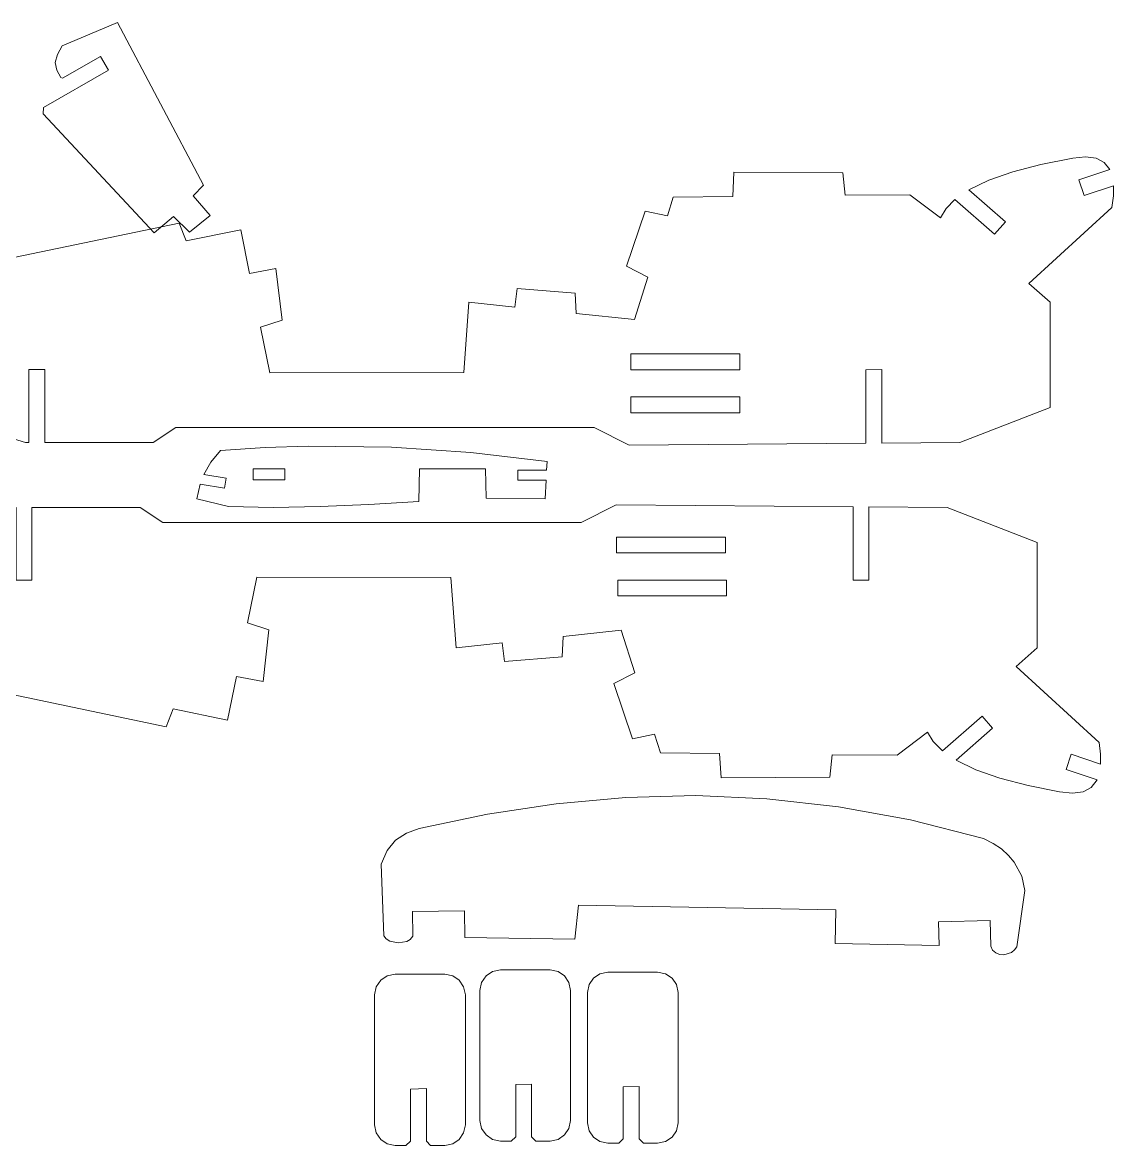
# Model space of a CAD drawing. Header units: millimetres. Extents: x -688 to 954, y -287 to 861.
# Drawn here: x -313.9 to 98.6, y -175.5 to 249.2 of the extents above; entities that cross this region are included whole.
import ezdxf

# ---------------------------------------------------------------- set-up
doc = ezdxf.new("R2010")
doc.units = ezdxf.units.MM
doc.header["$MEASUREMENT"] = 0
doc.layers.add('Camada 1', color=7, linetype='Continuous')

msp = doc.modelspace()

# ---------------------------------------------------------------- linework, layer by layer
at = {"layer": 'Camada 1', "color": 250, "lineweight": 9}
for points, knots in [([(-306.0051, 216.9653), (-306.0051, 216.9653), (-281.4357, 231.1068), (-281.4357, 231.1068), (-281.4357, 231.1068), (-281.4357, 231.1068), (-284.4287, 236.3069), (-284.4287, 236.3069), (-284.4287, 236.3069), (-284.4287, 236.3069), (-298.7557, 228.0606), (-298.7557, 228.0606), (-298.7557, 228.0606), (-298.7557, 228.0606), (-299.45, 228.3502), (-299.45, 228.3502), (-299.45, 228.3502), (-299.45, 228.3502), (-300.9702, 231.0746), (-300.9702, 231.0746), (-300.9702, 231.0746), (-300.9702, 231.0746), (-301.4946, 234.0101), (-301.4946, 234.0101), (-301.4946, 234.0101), (-301.4946, 234.0101), (-300.7152, 237.0904), (-300.7152, 237.0904), (-300.7152, 237.0904), (-300.7152, 237.0904), (-298.8721, 240.2655), (-298.8721, 240.2655), (-298.8721, 240.2655), (-298.8721, 240.2655), (-277.9998, 249.1506), (-277.9998, 249.1506), (-277.9998, 249.1506), (-277.9998, 249.1506), (-245.4042, 187.6106), (-245.4042, 187.6106), (-245.4042, 187.6106), (-245.4042, 187.6106), (-249.4312, 183.6551), (-249.4312, 183.6551), (-249.4312, 183.6551), (-249.4312, 183.6551), (-242.9758, 176.1027), (-242.9758, 176.1027), (-242.9758, 176.1027), (-242.9758, 176.1027), (-250.7092, 169.805), (-250.7092, 169.805), (-250.7092, 169.805), (-250.7092, 169.805), (-256.8352, 175.7362), (-256.8352, 175.7362), (-256.8352, 175.7362), (-256.8352, 175.7362), (-264.1407, 169.5961), (-264.1407, 169.5961), (-264.1407, 169.5961), (-264.1407, 169.5961), (-306.0346, 214.5744), (-306.0346, 214.5744), (-306.0346, 214.5744), (-306.0346, 214.5744), (-306.0051, 216.9653), (-306.0051, 216.9653)], [0, 0, 0, 0, 0.05555556, 0.05555556, 0.05555556, 0.05555556, 0.11111111, 0.11111111, 0.11111111, 0.11111111, 0.16666667, 0.16666667, 0.16666667, 0.16666667, 0.22222222, 0.22222222, 0.22222222, 0.22222222, 0.27777778, 0.27777778, 0.27777778, 0.27777778, 0.33333333, 0.33333333, 0.33333333, 0.33333333, 0.38888889, 0.38888889, 0.38888889, 0.38888889, 0.44444444, 0.44444444, 0.44444444, 0.44444444, 0.5, 0.5, 0.5, 0.5, 0.55555556, 0.55555556, 0.55555556, 0.55555556, 0.61111111, 0.61111111, 0.61111111, 0.61111111, 0.66666667, 0.66666667, 0.66666667, 0.66666667, 0.72222222, 0.72222222, 0.72222222, 0.72222222, 0.77777778, 0.77777778, 0.77777778, 0.77777778, 0.83333333, 0.83333333, 0.83333333, 0.83333333, 0.88888889, 0.88888889, 0.88888889, 0.88888889, 1, 1, 1, 1]), ([(-320.1467, 159.5836), (-320.1467, 159.5836), (-254.6357, 173.2876), (-254.6357, 173.2876), (-254.6357, 173.2876), (-254.6357, 173.2876), (-252.0437, 166.5166), (-252.0437, 166.5166), (-252.0437, 166.5166), (-252.0437, 166.5166), (-231.4067, 170.6956), (-231.4067, 170.6956), (-231.4067, 170.6956), (-231.4067, 170.6956), (-228.0737, 154.2376), (-228.0737, 154.2376), (-228.0737, 154.2376), (-228.0737, 154.2376), (-218.0717, 156.1426), (-218.0717, 156.1426), (-218.0717, 156.1426), (-218.0717, 156.1426), (-215.7437, 136.5646), (-215.7437, 136.5646), (-215.7437, 136.5646), (-215.7437, 136.5646), (-223.9457, 133.9726), (-223.9457, 133.9726), (-223.9457, 133.9726), (-223.9457, 133.9726), (-220.3997, 116.7196), (-220.3997, 116.7196), (-220.3997, 116.7196), (-220.3997, 116.7196), (-147.0047, 116.8276), (-147.0047, 116.8276), (-147.0047, 116.8276), (-147.0047, 116.8276), (-145.0997, 143.3386), (-145.0997, 143.3386), (-145.0997, 143.3386), (-145.0997, 143.3386), (-127.7417, 141.5386), (-127.7417, 141.5386), (-127.7417, 141.5386), (-127.7417, 141.5386), (-126.8447, 148.5766), (-126.8447, 148.5766), (-126.8447, 148.5766), (-126.8447, 148.5766), (-104.9357, 146.8306), (-104.9357, 146.8306), (-104.9357, 146.8306), (-104.9357, 146.8306), (-104.5667, 139.0516), (-104.5667, 139.0516), (-104.5667, 139.0516), (-104.5667, 139.0516), (-82.5527, 136.7776), (-82.5527, 136.7776), (-82.5527, 136.7776), (-82.5527, 136.7776), (-77.5247, 152.8636), (-77.5247, 152.8636), (-77.5247, 152.8636), (-77.5247, 152.8636), (-85.5167, 156.9376), (-85.5167, 156.9376), (-85.5167, 156.9376), (-85.5167, 156.9376), (-78.4247, 177.8386), (-78.4247, 177.8386), (-78.4247, 177.8386), (-78.4247, 177.8386), (-70.0097, 176.0416), (-70.0097, 176.0416), (-70.0097, 176.0416), (-70.0097, 176.0416), (-67.8407, 183.1306), (-67.8407, 183.1306), (-67.8407, 183.1306), (-67.8407, 183.1306), (-45.3527, 183.3436), (-45.3527, 183.3436), (-45.3527, 183.3436), (-45.3527, 183.3436), (-44.9807, 192.4966), (-44.9807, 192.4966), (-44.9807, 192.4966), (-44.9807, 192.4966), (-3.7577, 192.3376), (-3.7577, 192.3376), (-3.7577, 192.3376), (-3.7577, 192.3376), (-2.9117, 183.8176), (-2.9117, 183.8176), (-2.9117, 183.8176), (-2.9117, 183.8176), (21.5893, 184.0306), (21.5893, 184.0306), (21.5893, 184.0306), (21.5893, 184.0306), (33.1753, 175.2466), (33.1753, 175.2466), (33.1753, 175.2466), (33.1753, 175.2466), (35.2933, 178.8436), (35.2933, 178.8436), (35.2933, 178.8436), (35.2933, 178.8436), (38.5213, 182.1796), (38.5213, 182.1796), (38.5213, 182.1796), (38.5213, 182.1796), (53.6023, 169.0546), (53.6023, 169.0546), (53.6023, 169.0546), (53.6023, 169.0546), (57.7843, 173.8186), (57.7843, 173.8186), (57.7843, 173.8186), (57.7843, 173.8186), (43.9183, 185.8816), (43.9183, 185.8816), (43.9183, 185.8816), (43.9183, 185.8816), (51.4333, 189.4816), (51.4333, 189.4816), (51.4333, 189.4816), (51.4333, 189.4816), (60.4813, 192.6556), (60.4813, 192.6556), (60.4813, 192.6556), (60.4813, 192.6556), (71.0653, 195.4066), (71.0653, 195.4066), (71.0653, 195.4066), (71.0653, 195.4066), (83.1823, 197.8936), (83.1823, 197.8936), (83.1823, 197.8936), (83.1823, 197.8936), (87.9973, 198.3196), (87.9973, 198.3196), (87.9973, 198.3196), (87.9973, 198.3196), (91.9663, 197.7886), (91.9663, 197.7886), (91.9663, 197.7886), (91.9663, 197.7886), (94.9843, 196.2016), (94.9843, 196.2016), (94.9843, 196.2016), (94.9843, 196.2016), (97.1533, 193.5016), (97.1533, 193.5016), (97.1533, 193.5016), (97.1533, 193.5016), (85.4593, 189.5866), (85.4593, 189.5866), (85.4593, 189.5866), (85.4593, 189.5866), (87.4693, 183.6616), (87.4693, 183.6616), (87.4693, 183.6616), (87.4693, 183.6616), (98.5813, 187.4176), (98.5813, 187.4176), (98.5813, 187.4176), (98.5813, 187.4176), (98.5813, 183.6076), (98.5813, 183.6076), (98.5813, 183.6076), (98.5813, 183.6076), (97.9993, 179.2156), (97.9993, 179.2156), (97.9993, 179.2156), (97.9993, 179.2156), (66.6193, 150.4276), (66.6193, 150.4276), (66.6193, 150.4276), (66.6193, 150.4276), (74.6623, 143.3386), (74.6623, 143.3386), (74.6623, 143.3386), (74.6623, 143.3386), (74.6623, 103.5976), (74.6623, 103.5976), (74.6623, 103.5976), (74.6623, 103.5976), (40.5313, 90.3166), (40.5313, 90.3166), (40.5313, 90.3166), (40.5313, 90.3166), (10.9889, 90.1102), (10.9889, 90.1102), (10.9889, 90.1102), (10.9889, 90.1102), (10.9889, 117.8836), (10.9889, 117.8836), (10.9889, 117.8836), (10.9889, 117.8836), (4.9889, 117.844), (4.9889, 117.844), (4.9889, 117.844), (4.9889, 117.844), (4.9889, 90.1068), (4.9889, 90.1068), (4.9889, 90.1068), (4.9889, 90.1068), (-84.5087, 89.3626), (-84.5087, 89.3626), (-84.5087, 89.3626), (-84.5087, 89.3626), (-97.7387, 96.0316), (-97.7387, 96.0316), (-97.7387, 96.0316), (-97.7387, 96.0316), (-255.9587, 96.0316), (-255.9587, 96.0316), (-255.9587, 96.0316), (-255.9587, 96.0316), (-264.5327, 90.3166), (-264.5327, 90.3166), (-264.5327, 90.3166), (-264.5327, 90.3166), (-305.5051, 90.343), (-305.5051, 90.343), (-305.5051, 90.343), (-305.5051, 90.343), (-305.5051, 117.8836), (-305.5051, 117.8836), (-305.5051, 117.8836), (-305.5051, 117.8836), (-311.5051, 117.8836), (-311.5051, 117.8836), (-311.5051, 117.8836), (-311.5051, 117.8836), (-311.5051, 90.3166), (-311.5051, 90.3166), (-311.5051, 90.3166), (-311.5051, 90.3166), (-312.7397, 90.3166), (-312.7397, 90.3166), (-312.7397, 90.3166), (-312.7397, 90.3166), (-365.8667, 106.4026), (-365.8667, 106.4026), (-365.8667, 106.4026), (-365.8667, 106.4026), (-365.8667, 143.3386), (-365.8667, 143.3386), (-365.8667, 143.3386), (-365.8667, 143.3386), (-320.1467, 152.4406), (-320.1467, 152.4406), (-320.1467, 152.4406), (-320.1467, 152.4406), (-320.1467, 159.5836), (-320.1467, 159.5836)], [0, 0, 0, 0, 0.01515152, 0.01515152, 0.01515152, 0.01515152, 0.03030303, 0.03030303, 0.03030303, 0.03030303, 0.04545455, 0.04545455, 0.04545455, 0.04545455, 0.06060606, 0.06060606, 0.06060606, 0.06060606, 0.07575758, 0.07575758, 0.07575758, 0.07575758, 0.09090909, 0.09090909, 0.09090909, 0.09090909, 0.10606061, 0.10606061, 0.10606061, 0.10606061, 0.12121212, 0.12121212, 0.12121212, 0.12121212, 0.13636364, 0.13636364, 0.13636364, 0.13636364, 0.15151515, 0.15151515, 0.15151515, 0.15151515, 0.16666667, 0.16666667, 0.16666667, 0.16666667, 0.18181818, 0.18181818, 0.18181818, 0.18181818, 0.1969697, 0.1969697, 0.1969697, 0.1969697, 0.21212121, 0.21212121, 0.21212121, 0.21212121, 0.22727273, 0.22727273, 0.22727273, 0.22727273, 0.24242424, 0.24242424, 0.24242424, 0.24242424, 0.25757576, 0.25757576, 0.25757576, 0.25757576, 0.27272727, 0.27272727, 0.27272727, 0.27272727, 0.28787879, 0.28787879, 0.28787879, 0.28787879, 0.3030303, 0.3030303, 0.3030303, 0.3030303, 0.31818182, 0.31818182, 0.31818182, 0.31818182, 0.33333333, 0.33333333, 0.33333333, 0.33333333, 0.34848485, 0.34848485, 0.34848485, 0.34848485, 0.36363636, 0.36363636, 0.36363636, 0.36363636, 0.37878788, 0.37878788, 0.37878788, 0.37878788, 0.39393939, 0.39393939, 0.39393939, 0.39393939, 0.40909091, 0.40909091, 0.40909091, 0.40909091, 0.42424242, 0.42424242, 0.42424242, 0.42424242, 0.43939394, 0.43939394, 0.43939394, 0.43939394, 0.45454545, 0.45454545, 0.45454545, 0.45454545, 0.46969697, 0.46969697, 0.46969697, 0.46969697, 0.48484848, 0.48484848, 0.48484848, 0.48484848, 0.5, 0.5, 0.5, 0.5, 0.51515152, 0.51515152, 0.51515152, 0.51515152, 0.53030303, 0.53030303, 0.53030303, 0.53030303, 0.54545455, 0.54545455, 0.54545455, 0.54545455, 0.56060606, 0.56060606, 0.56060606, 0.56060606, 0.57575758, 0.57575758, 0.57575758, 0.57575758, 0.59090909, 0.59090909, 0.59090909, 0.59090909, 0.60606061, 0.60606061, 0.60606061, 0.60606061, 0.62121212, 0.62121212, 0.62121212, 0.62121212, 0.63636364, 0.63636364, 0.63636364, 0.63636364, 0.65151515, 0.65151515, 0.65151515, 0.65151515, 0.66666667, 0.66666667, 0.66666667, 0.66666667, 0.68181818, 0.68181818, 0.68181818, 0.68181818, 0.6969697, 0.6969697, 0.6969697, 0.6969697, 0.71212121, 0.71212121, 0.71212121, 0.71212121, 0.72727273, 0.72727273, 0.72727273, 0.72727273, 0.74242424, 0.74242424, 0.74242424, 0.74242424, 0.75757576, 0.75757576, 0.75757576, 0.75757576, 0.77272727, 0.77272727, 0.77272727, 0.77272727, 0.78787879, 0.78787879, 0.78787879, 0.78787879, 0.8030303, 0.8030303, 0.8030303, 0.8030303, 0.81818182, 0.81818182, 0.81818182, 0.81818182, 0.83333333, 0.83333333, 0.83333333, 0.83333333, 0.84848485, 0.84848485, 0.84848485, 0.84848485, 0.86363636, 0.86363636, 0.86363636, 0.86363636, 0.87878788, 0.87878788, 0.87878788, 0.87878788, 0.89393939, 0.89393939, 0.89393939, 0.89393939, 0.90909091, 0.90909091, 0.90909091, 0.90909091, 0.92424242, 0.92424242, 0.92424242, 0.92424242, 0.93939394, 0.93939394, 0.93939394, 0.93939394, 0.95454545, 0.95454545, 0.95454545, 0.95454545, 0.96969697, 0.96969697, 0.96969697, 0.96969697, 1, 1, 1, 1]), ([(-83.9267, 123.7951), (-83.9267, 123.7951), (-42.7067, 123.7951), (-42.7067, 123.7951), (-42.7067, 123.7951), (-42.7067, 123.7951), (-42.7067, 117.7951), (-42.7067, 117.7951), (-42.7067, 117.7951), (-42.7067, 117.7951), (-83.9267, 117.7951), (-83.9267, 117.7951), (-83.9267, 117.7951), (-83.9267, 117.7951), (-83.9267, 123.7951), (-83.9267, 123.7951)], [0, 0, 0, 0, 0.2, 0.2, 0.2, 0.2, 0.4, 0.4, 0.4, 0.4, 0.6, 0.6, 0.6, 0.6, 1, 1, 1, 1]), ([(-83.9267, 107.5501), (-83.9267, 107.5501), (-42.7067, 107.5501), (-42.7067, 107.5501), (-42.7067, 107.5501), (-42.7067, 107.5501), (-42.7067, 101.5501), (-42.7067, 101.5501), (-42.7067, 101.5501), (-42.7067, 101.5501), (-83.9267, 101.5501), (-83.9267, 101.5501), (-83.9267, 101.5501), (-83.9267, 101.5501), (-83.9267, 107.5501), (-83.9267, 107.5501)], [0, 0, 0, 0, 0.2, 0.2, 0.2, 0.2, 0.4, 0.4, 0.4, 0.4, 0.6, 0.6, 0.6, 0.6, 1, 1, 1, 1]), ([(-238.9989, 87.353), (-238.9989, 87.353), (-222.1209, 88.412), (-222.1209, 88.412), (-222.1209, 88.412), (-222.1209, 88.412), (-205.8759, 88.889), (-205.8759, 88.889), (-205.8759, 88.889), (-205.8759, 88.889), (-174.3369, 88.517), (-174.3369, 88.517), (-174.3369, 88.517), (-174.3369, 88.517), (-144.3339, 86.507), (-144.3339, 86.507), (-144.3339, 86.507), (-144.3339, 86.507), (-115.5999, 83.174), (-115.5999, 83.174), (-115.5999, 83.174), (-115.5999, 83.174), (-115.7589, 79.892), (-115.7589, 79.892), (-115.7589, 79.892), (-115.7589, 79.892), (-126.6579, 79.892), (-126.6579, 79.892), (-126.6579, 79.892), (-126.6579, 79.892), (-126.6579, 76.136), (-126.6579, 76.136), (-126.6579, 76.136), (-126.6579, 76.136), (-115.9689, 76.136), (-115.9689, 76.136), (-115.9689, 76.136), (-115.9689, 76.136), (-116.2329, 68.99), (-116.2329, 68.99), (-116.2329, 68.99), (-116.2329, 68.99), (-138.5649, 69.308), (-138.5649, 69.308), (-138.5649, 69.308), (-138.5649, 69.308), (-138.8829, 80.315), (-138.8829, 80.315), (-138.8829, 80.315), (-138.8829, 80.315), (-163.7529, 80.315), (-163.7529, 80.315), (-163.7529, 80.315), (-163.7529, 80.315), (-164.0169, 67.985), (-164.0169, 67.985), (-164.0169, 67.985), (-164.0169, 67.985), (-182.9079, 66.926), (-182.9079, 66.926), (-182.9079, 66.926), (-182.9079, 66.926), (-201.3249, 66.134), (-201.3249, 66.134), (-201.3249, 66.134), (-201.3249, 66.134), (-219.1569, 65.711), (-219.1569, 65.711), (-219.1569, 65.711), (-219.1569, 65.711), (-236.0379, 66.134), (-236.0379, 66.134), (-236.0379, 66.134), (-236.0379, 66.134), (-247.9419, 68.99), (-247.9419, 68.99), (-247.9419, 68.99), (-247.9419, 68.99), (-246.7779, 74.6), (-246.7779, 74.6), (-246.7779, 74.6), (-246.7779, 74.6), (-237.5709, 73.013), (-237.5709, 73.013), (-237.5709, 73.013), (-237.5709, 73.013), (-236.8839, 76.823), (-236.8839, 76.823), (-236.8839, 76.823), (-236.8839, 76.823), (-245.3499, 78.251), (-245.3499, 78.251), (-245.3499, 78.251), (-245.3499, 78.251), (-242.7039, 82.856), (-242.7039, 82.856), (-242.7039, 82.856), (-242.7039, 82.856), (-238.9989, 87.353), (-238.9989, 87.353)], [0, 0, 0, 0, 0.03846154, 0.03846154, 0.03846154, 0.03846154, 0.07692308, 0.07692308, 0.07692308, 0.07692308, 0.11538462, 0.11538462, 0.11538462, 0.11538462, 0.15384615, 0.15384615, 0.15384615, 0.15384615, 0.19230769, 0.19230769, 0.19230769, 0.19230769, 0.23076923, 0.23076923, 0.23076923, 0.23076923, 0.26923077, 0.26923077, 0.26923077, 0.26923077, 0.30769231, 0.30769231, 0.30769231, 0.30769231, 0.34615385, 0.34615385, 0.34615385, 0.34615385, 0.38461538, 0.38461538, 0.38461538, 0.38461538, 0.42307692, 0.42307692, 0.42307692, 0.42307692, 0.46153846, 0.46153846, 0.46153846, 0.46153846, 0.5, 0.5, 0.5, 0.5, 0.53846154, 0.53846154, 0.53846154, 0.53846154, 0.57692308, 0.57692308, 0.57692308, 0.57692308, 0.61538462, 0.61538462, 0.61538462, 0.61538462, 0.65384615, 0.65384615, 0.65384615, 0.65384615, 0.69230769, 0.69230769, 0.69230769, 0.69230769, 0.73076923, 0.73076923, 0.73076923, 0.73076923, 0.76923077, 0.76923077, 0.76923077, 0.76923077, 0.80769231, 0.80769231, 0.80769231, 0.80769231, 0.84615385, 0.84615385, 0.84615385, 0.84615385, 0.88461538, 0.88461538, 0.88461538, 0.88461538, 0.92307692, 0.92307692, 0.92307692, 0.92307692, 1, 1, 1, 1]), ([(-226.6719, 80.42), (-226.6719, 80.42), (-214.7649, 80.42), (-214.7649, 80.42), (-214.7649, 80.42), (-214.7649, 80.42), (-214.7649, 76.241), (-214.7649, 76.241), (-214.7649, 76.241), (-214.7649, 76.241), (-226.6719, 76.241), (-226.6719, 76.241), (-226.6719, 76.241), (-226.6719, 76.241), (-226.6719, 80.42), (-226.6719, 80.42)], [0, 0, 0, 0, 0.2, 0.2, 0.2, 0.2, 0.4, 0.4, 0.4, 0.4, 0.6, 0.6, 0.6, 0.6, 1, 1, 1, 1]), ([(-370.7363, 12.7418), (-370.7363, 12.7418), (-370.7363, 49.6778), (-370.7363, 49.6778), (-370.7363, 49.6778), (-370.7363, 49.6778), (-317.7113, 65.7638), (-317.7113, 65.7638), (-317.7113, 65.7638), (-317.7113, 65.7638), (-316.3207, 65.7902), (-316.3207, 65.7902), (-316.3207, 65.7902), (-316.3207, 65.7902), (-316.3207, 38.2988), (-316.3207, 38.2988), (-316.3207, 38.2988), (-316.3207, 38.2988), (-310.3207, 38.2988), (-310.3207, 38.2988), (-310.3207, 38.2988), (-310.3207, 38.2988), (-310.3207, 65.7638), (-310.3207, 65.7638), (-310.3207, 65.7638), (-310.3207, 65.7638), (-269.3483, 65.7638), (-269.3483, 65.7638), (-269.3483, 65.7638), (-269.3483, 65.7638), (-260.8793, 60.0488), (-260.8793, 60.0488), (-260.8793, 60.0488), (-260.8793, 60.0488), (-102.7133, 60.0488), (-102.7133, 60.0488), (-102.7133, 60.0488), (-102.7133, 60.0488), (-89.4293, 66.7148), (-89.4293, 66.7148), (-89.4293, 66.7148), (-89.4293, 66.7148), (0.1207, 65.9738), (0.1207, 65.9738), (0.1207, 65.9738), (0.1207, 65.9738), (0.1207, 38.2988), (0.1207, 38.2988), (0.1207, 38.2988), (0.1207, 38.2988), (6.1207, 38.2988), (6.1207, 38.2988), (6.1207, 38.2988), (6.1207, 38.2988), (6.1207, 65.9474), (6.1207, 65.9474), (6.1207, 65.9474), (6.1207, 65.9474), (35.6647, 65.7638), (35.6647, 65.7638), (35.6647, 65.7638), (35.6647, 65.7638), (69.6907, 52.4798), (69.6907, 52.4798), (69.6907, 52.4798), (69.6907, 52.4798), (69.6907, 12.7418), (69.6907, 12.7418), (69.6907, 12.7418), (69.6907, 12.7418), (61.7527, 5.6498), (61.7527, 5.6498), (61.7527, 5.6498), (61.7527, 5.6498), (93.1327, -23.1382), (93.1327, -23.1382), (93.1327, -23.1382), (93.1327, -23.1382), (93.7147, -27.5302), (93.7147, -27.5302), (93.7147, -27.5302), (93.7147, -27.5302), (93.7147, -31.2862), (93.7147, -31.2862), (93.7147, -31.2862), (93.7147, -31.2862), (82.6027, -27.5812), (82.6027, -27.5812), (82.6027, -27.5812), (82.6027, -27.5812), (80.6735, -33.2624), (80.6735, -33.2624), (80.6735, -33.2624), (80.6735, -33.2624), (92.4023, -37.268), (92.4023, -37.268), (92.4023, -37.268), (92.4023, -37.268), (90.0637, -40.1242), (90.0637, -40.1242), (90.0637, -40.1242), (90.0637, -40.1242), (87.0457, -41.7112), (87.0457, -41.7112), (87.0457, -41.7112), (87.0457, -41.7112), (83.1307, -42.2392), (83.1307, -42.2392), (83.1307, -42.2392), (83.1307, -42.2392), (78.2107, -41.8162), (78.2107, -41.8162), (78.2107, -41.8162), (78.2107, -41.8162), (66.2497, -39.3292), (66.2497, -39.3292), (66.2497, -39.3292), (66.2497, -39.3292), (55.6147, -36.5782), (55.6147, -36.5782), (55.6147, -36.5782), (55.6147, -36.5782), (46.5127, -33.4042), (46.5127, -33.4042), (46.5127, -33.4042), (46.5127, -33.4042), (39.0517, -29.8042), (39.0517, -29.8042), (39.0517, -29.8042), (39.0517, -29.8042), (52.8097, -17.7382), (52.8097, -17.7382), (52.8097, -17.7382), (52.8097, -17.7382), (48.8809, -13.2068), (48.8809, -13.2068), (48.8809, -13.2068), (48.8809, -13.2068), (33.9797, -26.2686), (33.9797, -26.2686), (33.9797, -26.2686), (33.9797, -26.2686), (30.4267, -22.7662), (30.4267, -22.7662), (30.4267, -22.7662), (30.4267, -22.7662), (28.2037, -19.1692), (28.2037, -19.1692), (28.2037, -19.1692), (28.2037, -19.1692), (16.7197, -27.9532), (16.7197, -27.9532), (16.7197, -27.9532), (16.7197, -27.9532), (-7.8323, -27.7402), (-7.8323, -27.7402), (-7.8323, -27.7402), (-7.8323, -27.7402), (-8.6783, -36.2602), (-8.6783, -36.2602), (-8.6783, -36.2602), (-8.6783, -36.2602), (-49.7963, -36.4192), (-49.7963, -36.4192), (-49.7963, -36.4192), (-49.7963, -36.4192), (-50.3243, -27.2632), (-50.3243, -27.2632), (-50.3243, -27.2632), (-50.3243, -27.2632), (-72.6563, -27.0532), (-72.6563, -27.0532), (-72.6563, -27.0532), (-72.6563, -27.0532), (-74.9843, -19.9612), (-74.9843, -19.9612), (-74.9843, -19.9612), (-74.9843, -19.9612), (-83.2913, -21.7612), (-83.2913, -21.7612), (-83.2913, -21.7612), (-83.2913, -21.7612), (-90.3833, -0.8602), (-90.3833, -0.8602), (-90.3833, -0.8602), (-90.3833, -0.8602), (-82.3403, 3.2678), (-82.3403, 3.2678), (-82.3403, 3.2678), (-82.3403, 3.2678), (-87.5243, 19.3538), (-87.5243, 19.3538), (-87.5243, 19.3538), (-87.5243, 19.3538), (-109.4843, 17.0258), (-109.4843, 17.0258), (-109.4843, 17.0258), (-109.4843, 17.0258), (-109.8563, 9.2468), (-109.8563, 9.2468), (-109.8563, 9.2468), (-109.8563, 9.2468), (-131.7113, 7.5008), (-131.7113, 7.5008), (-131.7113, 7.5008), (-131.7113, 7.5008), (-132.6113, 14.5928), (-132.6113, 14.5928), (-132.6113, 14.5928), (-132.6113, 14.5928), (-149.9663, 12.7418), (-149.9663, 12.7418), (-149.9663, 12.7418), (-149.9663, 12.7418), (-151.9253, 39.2528), (-151.9253, 39.2528), (-151.9253, 39.2528), (-151.9253, 39.2528), (-225.3203, 39.3578), (-225.3203, 39.3578), (-225.3203, 39.3578), (-225.3203, 39.3578), (-228.8123, 22.1078), (-228.8123, 22.1078), (-228.8123, 22.1078), (-228.8123, 22.1078), (-220.7153, 19.5128), (-220.7153, 19.5128), (-220.7153, 19.5128), (-220.7153, 19.5128), (-222.9383, -0.0652), (-222.9383, -0.0652), (-222.9383, -0.0652), (-222.9383, -0.0652), (-232.9403, 1.8938), (-232.9403, 1.8938), (-232.9403, 1.8938), (-232.9403, 1.8938), (-236.3273, -14.6182), (-236.3273, -14.6182), (-236.3273, -14.6182), (-236.3273, -14.6182), (-256.9103, -10.4362), (-256.9103, -10.4362), (-256.9103, -10.4362), (-256.9103, -10.4362), (-259.6103, -17.2102), (-259.6103, -17.2102), (-259.6103, -17.2102), (-259.6103, -17.2102), (-325.0673, -3.5062), (-325.0673, -3.5062), (-325.0673, -3.5062), (-325.0673, -3.5062), (-325.0163, 3.6398), (-325.0163, 3.6398), (-325.0163, 3.6398), (-325.0163, 3.6398), (-370.7363, 12.7418), (-370.7363, 12.7418)], [0, 0, 0, 0, 0.01515152, 0.01515152, 0.01515152, 0.01515152, 0.03030303, 0.03030303, 0.03030303, 0.03030303, 0.04545455, 0.04545455, 0.04545455, 0.04545455, 0.06060606, 0.06060606, 0.06060606, 0.06060606, 0.07575758, 0.07575758, 0.07575758, 0.07575758, 0.09090909, 0.09090909, 0.09090909, 0.09090909, 0.10606061, 0.10606061, 0.10606061, 0.10606061, 0.12121212, 0.12121212, 0.12121212, 0.12121212, 0.13636364, 0.13636364, 0.13636364, 0.13636364, 0.15151515, 0.15151515, 0.15151515, 0.15151515, 0.16666667, 0.16666667, 0.16666667, 0.16666667, 0.18181818, 0.18181818, 0.18181818, 0.18181818, 0.1969697, 0.1969697, 0.1969697, 0.1969697, 0.21212121, 0.21212121, 0.21212121, 0.21212121, 0.22727273, 0.22727273, 0.22727273, 0.22727273, 0.24242424, 0.24242424, 0.24242424, 0.24242424, 0.25757576, 0.25757576, 0.25757576, 0.25757576, 0.27272727, 0.27272727, 0.27272727, 0.27272727, 0.28787879, 0.28787879, 0.28787879, 0.28787879, 0.3030303, 0.3030303, 0.3030303, 0.3030303, 0.31818182, 0.31818182, 0.31818182, 0.31818182, 0.33333333, 0.33333333, 0.33333333, 0.33333333, 0.34848485, 0.34848485, 0.34848485, 0.34848485, 0.36363636, 0.36363636, 0.36363636, 0.36363636, 0.37878788, 0.37878788, 0.37878788, 0.37878788, 0.39393939, 0.39393939, 0.39393939, 0.39393939, 0.40909091, 0.40909091, 0.40909091, 0.40909091, 0.42424242, 0.42424242, 0.42424242, 0.42424242, 0.43939394, 0.43939394, 0.43939394, 0.43939394, 0.45454545, 0.45454545, 0.45454545, 0.45454545, 0.46969697, 0.46969697, 0.46969697, 0.46969697, 0.48484848, 0.48484848, 0.48484848, 0.48484848, 0.5, 0.5, 0.5, 0.5, 0.51515152, 0.51515152, 0.51515152, 0.51515152, 0.53030303, 0.53030303, 0.53030303, 0.53030303, 0.54545455, 0.54545455, 0.54545455, 0.54545455, 0.56060606, 0.56060606, 0.56060606, 0.56060606, 0.57575758, 0.57575758, 0.57575758, 0.57575758, 0.59090909, 0.59090909, 0.59090909, 0.59090909, 0.60606061, 0.60606061, 0.60606061, 0.60606061, 0.62121212, 0.62121212, 0.62121212, 0.62121212, 0.63636364, 0.63636364, 0.63636364, 0.63636364, 0.65151515, 0.65151515, 0.65151515, 0.65151515, 0.66666667, 0.66666667, 0.66666667, 0.66666667, 0.68181818, 0.68181818, 0.68181818, 0.68181818, 0.6969697, 0.6969697, 0.6969697, 0.6969697, 0.71212121, 0.71212121, 0.71212121, 0.71212121, 0.72727273, 0.72727273, 0.72727273, 0.72727273, 0.74242424, 0.74242424, 0.74242424, 0.74242424, 0.75757576, 0.75757576, 0.75757576, 0.75757576, 0.77272727, 0.77272727, 0.77272727, 0.77272727, 0.78787879, 0.78787879, 0.78787879, 0.78787879, 0.8030303, 0.8030303, 0.8030303, 0.8030303, 0.81818182, 0.81818182, 0.81818182, 0.81818182, 0.83333333, 0.83333333, 0.83333333, 0.83333333, 0.84848485, 0.84848485, 0.84848485, 0.84848485, 0.86363636, 0.86363636, 0.86363636, 0.86363636, 0.87878788, 0.87878788, 0.87878788, 0.87878788, 0.89393939, 0.89393939, 0.89393939, 0.89393939, 0.90909091, 0.90909091, 0.90909091, 0.90909091, 0.92424242, 0.92424242, 0.92424242, 0.92424242, 0.93939394, 0.93939394, 0.93939394, 0.93939394, 0.95454545, 0.95454545, 0.95454545, 0.95454545, 0.96969697, 0.96969697, 0.96969697, 0.96969697, 1, 1, 1, 1]), ([(-89.2703, 54.5543), (-89.2703, 54.5543), (-48.1553, 54.5543), (-48.1553, 54.5543), (-48.1553, 54.5543), (-48.1553, 54.5543), (-48.1553, 48.5543), (-48.1553, 48.5543), (-48.1553, 48.5543), (-48.1553, 48.5543), (-89.2703, 48.5543), (-89.2703, 48.5543), (-89.2703, 48.5543), (-89.2703, 48.5543), (-89.2703, 54.5543), (-89.2703, 54.5543)], [0, 0, 0, 0, 0.2, 0.2, 0.2, 0.2, 0.4, 0.4, 0.4, 0.4, 0.6, 0.6, 0.6, 0.6, 1, 1, 1, 1]), ([(-88.7963, 38.2823), (-88.7963, 38.2823), (-47.6783, 38.2823), (-47.6783, 38.2823), (-47.6783, 38.2823), (-47.6783, 38.2823), (-47.6783, 32.2823), (-47.6783, 32.2823), (-47.6783, 32.2823), (-47.6783, 32.2823), (-88.7963, 32.2823), (-88.7963, 32.2823), (-88.7963, 32.2823), (-88.7963, 32.2823), (-88.7963, 38.2823), (-88.7963, 38.2823)], [0, 0, 0, 0, 0.2, 0.2, 0.2, 0.2, 0.4, 0.4, 0.4, 0.4, 0.6, 0.6, 0.6, 0.6, 1, 1, 1, 1]), ([(-103.7222, -84.6189), (-103.7222, -84.6189), (-6.4475, -86.4164), (-6.4475, -86.4164), (-6.4475, -86.4164), (-6.4475, -86.4164), (-6.5975, -99.128), (-6.5975, -99.128), (-6.5975, -99.128), (-6.5975, -99.128), (32.6048, -99.8242), (32.6048, -99.8242), (32.6048, -99.8242), (32.6048, -99.8242), (32.3661, -90.878), (32.3661, -90.878), (32.3661, -90.878), (32.3661, -90.878), (51.9064, -90.4615), (51.9064, -90.4615), (51.9064, -90.4615), (51.9064, -90.4615), (52.1465, -100.1173), (52.1465, -100.1173), (52.1465, -100.1173), (52.1465, -100.1173), (52.8697, -101.6895), (52.8697, -101.6895), (52.8697, -101.6895), (52.8697, -101.6895), (54.1247, -102.6668), (54.1247, -102.6668), (54.1247, -102.6668), (54.1247, -102.6668), (55.5052, -103.2652), (55.5052, -103.2652), (55.5052, -103.2652), (55.5052, -103.2652), (57.0893, -103.4019), (57.0893, -103.4019), (57.0893, -103.4019), (57.0893, -103.4019), (60, -102.5275), (60, -102.5275), (60, -102.5275), (60, -102.5275), (61.1804, -101.5224), (61.1804, -101.5224), (61.1804, -101.5224), (61.1804, -101.5224), (61.9756, -100.3179), (61.9756, -100.3179), (61.9756, -100.3179), (61.9756, -100.3179), (65.0212, -79.048), (65.0212, -79.048), (65.0212, -79.048), (65.0212, -79.048), (63.8987, -73.7141), (63.8987, -73.7141), (63.8987, -73.7141), (63.8987, -73.7141), (61.0142, -68.3662), (61.0142, -68.3662), (61.0142, -68.3662), (61.0142, -68.3662), (58.8475, -65.789), (58.8475, -65.789), (58.8475, -65.789), (58.8475, -65.789), (56.274, -63.3472), (56.274, -63.3472), (56.274, -63.3472), (56.274, -63.3472), (53.0861, -61.2775), (53.0861, -61.2775), (53.0861, -61.2775), (53.0861, -61.2775), (49.4575, -59.3812), (49.4575, -59.3812), (49.4575, -59.3812), (49.4575, -59.3812), (21.8221, -52.4187), (21.8221, -52.4187), (21.8221, -52.4187), (21.8221, -52.4187), (-5.4401, -47.4199), (-5.4401, -47.4199), (-5.4401, -47.4199), (-5.4401, -47.4199), (-32.5194, -44.3633), (-32.5194, -44.3633), (-32.5194, -44.3633), (-32.5194, -44.3633), (-59.3038, -43.2003), (-59.3038, -43.2003), (-59.3038, -43.2003), (-59.3038, -43.2003), (-85.7615, -43.8909), (-85.7615, -43.8909), (-85.7615, -43.8909), (-85.7615, -43.8909), (-112.087, -46.261), (-112.087, -46.261), (-112.087, -46.261), (-112.087, -46.261), (-138.1362, -50.2303), (-138.1362, -50.2303), (-138.1362, -50.2303), (-138.1362, -50.2303), (-163.9518, -55.6803), (-163.9518, -55.6803), (-163.9518, -55.6803), (-163.9518, -55.6803), (-168.729, -57.3729), (-168.729, -57.3729), (-168.729, -57.3729), (-168.729, -57.3729), (-172.8527, -60.0765), (-172.8527, -60.0765), (-172.8527, -60.0765), (-172.8527, -60.0765), (-176.0835, -63.9284), (-176.0835, -63.9284), (-176.0835, -63.9284), (-176.0835, -63.9284), (-178.2648, -69.1495), (-178.2648, -69.1495), (-178.2648, -69.1495), (-178.2648, -69.1495), (-177.3163, -96.1919), (-177.3163, -96.1919), (-177.3163, -96.1919), (-177.3163, -96.1919), (-176.3875, -97.3765), (-176.3875, -97.3765), (-176.3875, -97.3765), (-176.3875, -97.3765), (-175.0688, -98.2015), (-175.0688, -98.2015), (-175.0688, -98.2015), (-175.0688, -98.2015), (-171.9179, -98.8859), (-171.9179, -98.8859), (-171.9179, -98.8859), (-171.9179, -98.8859), (-168.6114, -98.3654), (-168.6114, -98.3654), (-168.6114, -98.3654), (-168.6114, -98.3654), (-167.3082, -97.5425), (-167.3082, -97.5425), (-167.3082, -97.5425), (-167.3082, -97.5425), (-166.2864, -96.3997), (-166.2864, -96.3997), (-166.2864, -96.3997), (-166.2864, -96.3997), (-166.4697, -87.0765), (-166.4697, -87.0765), (-166.4697, -87.0765), (-166.4697, -87.0765), (-146.8511, -86.7299), (-146.8511, -86.7299), (-146.8511, -86.7299), (-146.8511, -86.7299), (-146.7024, -96.803), (-146.7024, -96.803), (-146.7024, -96.803), (-146.7024, -96.803), (-105.1047, -97.4398), (-105.1047, -97.4398), (-105.1047, -97.4398), (-105.1047, -97.4398), (-103.7222, -84.6189), (-103.7222, -84.6189)], [0, 0, 0, 0, 0.02222222, 0.02222222, 0.02222222, 0.02222222, 0.04444444, 0.04444444, 0.04444444, 0.04444444, 0.06666667, 0.06666667, 0.06666667, 0.06666667, 0.08888889, 0.08888889, 0.08888889, 0.08888889, 0.11111111, 0.11111111, 0.11111111, 0.11111111, 0.13333333, 0.13333333, 0.13333333, 0.13333333, 0.15555556, 0.15555556, 0.15555556, 0.15555556, 0.17777778, 0.17777778, 0.17777778, 0.17777778, 0.2, 0.2, 0.2, 0.2, 0.22222222, 0.22222222, 0.22222222, 0.22222222, 0.24444444, 0.24444444, 0.24444444, 0.24444444, 0.26666667, 0.26666667, 0.26666667, 0.26666667, 0.28888889, 0.28888889, 0.28888889, 0.28888889, 0.31111111, 0.31111111, 0.31111111, 0.31111111, 0.33333333, 0.33333333, 0.33333333, 0.33333333, 0.35555556, 0.35555556, 0.35555556, 0.35555556, 0.37777778, 0.37777778, 0.37777778, 0.37777778, 0.4, 0.4, 0.4, 0.4, 0.42222222, 0.42222222, 0.42222222, 0.42222222, 0.44444444, 0.44444444, 0.44444444, 0.44444444, 0.46666667, 0.46666667, 0.46666667, 0.46666667, 0.48888889, 0.48888889, 0.48888889, 0.48888889, 0.51111111, 0.51111111, 0.51111111, 0.51111111, 0.53333333, 0.53333333, 0.53333333, 0.53333333, 0.55555556, 0.55555556, 0.55555556, 0.55555556, 0.57777778, 0.57777778, 0.57777778, 0.57777778, 0.6, 0.6, 0.6, 0.6, 0.62222222, 0.62222222, 0.62222222, 0.62222222, 0.64444444, 0.64444444, 0.64444444, 0.64444444, 0.66666667, 0.66666667, 0.66666667, 0.66666667, 0.68888889, 0.68888889, 0.68888889, 0.68888889, 0.71111111, 0.71111111, 0.71111111, 0.71111111, 0.73333333, 0.73333333, 0.73333333, 0.73333333, 0.75555556, 0.75555556, 0.75555556, 0.75555556, 0.77777778, 0.77777778, 0.77777778, 0.77777778, 0.8, 0.8, 0.8, 0.8, 0.82222222, 0.82222222, 0.82222222, 0.82222222, 0.84444444, 0.84444444, 0.84444444, 0.84444444, 0.86666667, 0.86666667, 0.86666667, 0.86666667, 0.88888889, 0.88888889, 0.88888889, 0.88888889, 0.91111111, 0.91111111, 0.91111111, 0.91111111, 0.93333333, 0.93333333, 0.93333333, 0.93333333, 0.95555556, 0.95555556, 0.95555556, 0.95555556, 1, 1, 1, 1]), ([(-114.4573, -173.8198), (-114.4573, -173.8198), (-119.8003, -173.8198), (-119.8003, -173.8198), (-119.8003, -173.8198), (-119.8003, -173.8198), (-121.4009, -172.1812), (-121.4009, -172.1812), (-121.4009, -172.1812), (-121.4009, -172.1812), (-121.4009, -152.2912), (-121.4009, -152.2912), (-121.4009, -152.2912), (-121.4009, -152.2912), (-127.4009, -152.4418), (-127.4009, -152.4418), (-127.4009, -152.4418), (-127.4009, -152.4418), (-127.4009, -172.1812), (-127.4009, -172.1812), (-127.4009, -172.1812), (-127.4009, -172.1812), (-129.1153, -173.8198), (-129.1153, -173.8198), (-129.1153, -173.8198), (-129.1153, -173.8198), (-133.1893, -173.8198), (-133.1893, -173.8198), (-133.1893, -173.8198), (-133.1893, -173.8198), (-136.2043, -173.1838), (-136.2043, -173.1838), (-136.2043, -173.1838), (-136.2043, -173.1838), (-138.6403, -171.4918), (-138.6403, -171.4918), (-138.6403, -171.4918), (-138.6403, -171.4918), (-140.3323, -169.0588), (-140.3323, -169.0588), (-140.3323, -169.0588), (-140.3323, -169.0588), (-140.9683, -166.0408), (-140.9683, -166.0408), (-140.9683, -166.0408), (-140.9683, -166.0408), (-140.9683, -116.8288), (-140.9683, -116.8288), (-140.9683, -116.8288), (-140.9683, -116.8288), (-140.3323, -113.8138), (-140.3323, -113.8138), (-140.3323, -113.8138), (-140.3323, -113.8138), (-138.6403, -111.3268), (-138.6403, -111.3268), (-138.6403, -111.3268), (-138.6403, -111.3268), (-136.2043, -109.6858), (-136.2043, -109.6858), (-136.2043, -109.6858), (-136.2043, -109.6858), (-133.1893, -109.0498), (-133.1893, -109.0498), (-133.1893, -109.0498), (-133.1893, -109.0498), (-114.4573, -109.0498), (-114.4573, -109.0498), (-114.4573, -109.0498), (-114.4573, -109.0498), (-111.4393, -109.6858), (-111.4393, -109.6858), (-111.4393, -109.6858), (-111.4393, -109.6858), (-108.9523, -111.3268), (-108.9523, -111.3268), (-108.9523, -111.3268), (-108.9523, -111.3268), (-107.3143, -113.8138), (-107.3143, -113.8138), (-107.3143, -113.8138), (-107.3143, -113.8138), (-106.6783, -116.8288), (-106.6783, -116.8288), (-106.6783, -116.8288), (-106.6783, -116.8288), (-106.6783, -166.0408), (-106.6783, -166.0408), (-106.6783, -166.0408), (-106.6783, -166.0408), (-107.3143, -169.0588), (-107.3143, -169.0588), (-107.3143, -169.0588), (-107.3143, -169.0588), (-108.9523, -171.4918), (-108.9523, -171.4918), (-108.9523, -171.4918), (-108.9523, -171.4918), (-111.4393, -173.1838), (-111.4393, -173.1838), (-111.4393, -173.1838), (-111.4393, -173.1838), (-114.4573, -173.8198), (-114.4573, -173.8198)], [0, 0, 0, 0, 0.03703704, 0.03703704, 0.03703704, 0.03703704, 0.07407407, 0.07407407, 0.07407407, 0.07407407, 0.11111111, 0.11111111, 0.11111111, 0.11111111, 0.14814815, 0.14814815, 0.14814815, 0.14814815, 0.18518519, 0.18518519, 0.18518519, 0.18518519, 0.22222222, 0.22222222, 0.22222222, 0.22222222, 0.25925926, 0.25925926, 0.25925926, 0.25925926, 0.2962963, 0.2962963, 0.2962963, 0.2962963, 0.33333333, 0.33333333, 0.33333333, 0.33333333, 0.37037037, 0.37037037, 0.37037037, 0.37037037, 0.40740741, 0.40740741, 0.40740741, 0.40740741, 0.44444444, 0.44444444, 0.44444444, 0.44444444, 0.48148148, 0.48148148, 0.48148148, 0.48148148, 0.51851852, 0.51851852, 0.51851852, 0.51851852, 0.55555556, 0.55555556, 0.55555556, 0.55555556, 0.59259259, 0.59259259, 0.59259259, 0.59259259, 0.62962963, 0.62962963, 0.62962963, 0.62962963, 0.66666667, 0.66666667, 0.66666667, 0.66666667, 0.7037037, 0.7037037, 0.7037037, 0.7037037, 0.74074074, 0.74074074, 0.74074074, 0.74074074, 0.77777778, 0.77777778, 0.77777778, 0.77777778, 0.81481481, 0.81481481, 0.81481481, 0.81481481, 0.85185185, 0.85185185, 0.85185185, 0.85185185, 0.88888889, 0.88888889, 0.88888889, 0.88888889, 0.92592593, 0.92592593, 0.92592593, 0.92592593, 1, 1, 1, 1]), ([(-73.8173, -174.6666), (-73.8173, -174.6666), (-79.1603, -174.6666), (-79.1603, -174.6666), (-79.1603, -174.6666), (-79.1603, -174.6666), (-80.7609, -173.028), (-80.7609, -173.028), (-80.7609, -173.028), (-80.7609, -173.028), (-80.7609, -153.138), (-80.7609, -153.138), (-80.7609, -153.138), (-80.7609, -153.138), (-86.7609, -153.2886), (-86.7609, -153.2886), (-86.7609, -153.2886), (-86.7609, -153.2886), (-86.7609, -173.028), (-86.7609, -173.028), (-86.7609, -173.028), (-86.7609, -173.028), (-88.4753, -174.6666), (-88.4753, -174.6666), (-88.4753, -174.6666), (-88.4753, -174.6666), (-92.5493, -174.6666), (-92.5493, -174.6666), (-92.5493, -174.6666), (-92.5493, -174.6666), (-95.5643, -174.0306), (-95.5643, -174.0306), (-95.5643, -174.0306), (-95.5643, -174.0306), (-98.0003, -172.3386), (-98.0003, -172.3386), (-98.0003, -172.3386), (-98.0003, -172.3386), (-99.6923, -169.9056), (-99.6923, -169.9056), (-99.6923, -169.9056), (-99.6923, -169.9056), (-100.3283, -166.8876), (-100.3283, -166.8876), (-100.3283, -166.8876), (-100.3283, -166.8876), (-100.3283, -117.6756), (-100.3283, -117.6756), (-100.3283, -117.6756), (-100.3283, -117.6756), (-99.6923, -114.6606), (-99.6923, -114.6606), (-99.6923, -114.6606), (-99.6923, -114.6606), (-98.0003, -112.1736), (-98.0003, -112.1736), (-98.0003, -112.1736), (-98.0003, -112.1736), (-95.5643, -110.5326), (-95.5643, -110.5326), (-95.5643, -110.5326), (-95.5643, -110.5326), (-92.5493, -109.8966), (-92.5493, -109.8966), (-92.5493, -109.8966), (-92.5493, -109.8966), (-73.8173, -109.8966), (-73.8173, -109.8966), (-73.8173, -109.8966), (-73.8173, -109.8966), (-70.7993, -110.5326), (-70.7993, -110.5326), (-70.7993, -110.5326), (-70.7993, -110.5326), (-68.3123, -112.1736), (-68.3123, -112.1736), (-68.3123, -112.1736), (-68.3123, -112.1736), (-66.6743, -114.6606), (-66.6743, -114.6606), (-66.6743, -114.6606), (-66.6743, -114.6606), (-66.0383, -117.6756), (-66.0383, -117.6756), (-66.0383, -117.6756), (-66.0383, -117.6756), (-66.0383, -166.8876), (-66.0383, -166.8876), (-66.0383, -166.8876), (-66.0383, -166.8876), (-66.6743, -169.9056), (-66.6743, -169.9056), (-66.6743, -169.9056), (-66.6743, -169.9056), (-68.3123, -172.3386), (-68.3123, -172.3386), (-68.3123, -172.3386), (-68.3123, -172.3386), (-70.7993, -174.0306), (-70.7993, -174.0306), (-70.7993, -174.0306), (-70.7993, -174.0306), (-73.8173, -174.6666), (-73.8173, -174.6666)], [0, 0, 0, 0, 0.03703704, 0.03703704, 0.03703704, 0.03703704, 0.07407407, 0.07407407, 0.07407407, 0.07407407, 0.11111111, 0.11111111, 0.11111111, 0.11111111, 0.14814815, 0.14814815, 0.14814815, 0.14814815, 0.18518519, 0.18518519, 0.18518519, 0.18518519, 0.22222222, 0.22222222, 0.22222222, 0.22222222, 0.25925926, 0.25925926, 0.25925926, 0.25925926, 0.2962963, 0.2962963, 0.2962963, 0.2962963, 0.33333333, 0.33333333, 0.33333333, 0.33333333, 0.37037037, 0.37037037, 0.37037037, 0.37037037, 0.40740741, 0.40740741, 0.40740741, 0.40740741, 0.44444444, 0.44444444, 0.44444444, 0.44444444, 0.48148148, 0.48148148, 0.48148148, 0.48148148, 0.51851852, 0.51851852, 0.51851852, 0.51851852, 0.55555556, 0.55555556, 0.55555556, 0.55555556, 0.59259259, 0.59259259, 0.59259259, 0.59259259, 0.62962963, 0.62962963, 0.62962963, 0.62962963, 0.66666667, 0.66666667, 0.66666667, 0.66666667, 0.7037037, 0.7037037, 0.7037037, 0.7037037, 0.74074074, 0.74074074, 0.74074074, 0.74074074, 0.77777778, 0.77777778, 0.77777778, 0.77777778, 0.81481481, 0.81481481, 0.81481481, 0.81481481, 0.85185185, 0.85185185, 0.85185185, 0.85185185, 0.88888889, 0.88888889, 0.88888889, 0.88888889, 0.92592593, 0.92592593, 0.92592593, 0.92592593, 1, 1, 1, 1]), ([(-154.2507, -175.5132), (-154.2507, -175.5132), (-159.5937, -175.5132), (-159.5937, -175.5132), (-159.5937, -175.5132), (-159.5937, -175.5132), (-161.1943, -173.8746), (-161.1943, -173.8746), (-161.1943, -173.8746), (-161.1943, -173.8746), (-161.1943, -153.9846), (-161.1943, -153.9846), (-161.1943, -153.9846), (-161.1943, -153.9846), (-167.1943, -154.1352), (-167.1943, -154.1352), (-167.1943, -154.1352), (-167.1943, -154.1352), (-167.1943, -173.8746), (-167.1943, -173.8746), (-167.1943, -173.8746), (-167.1943, -173.8746), (-168.9087, -175.5132), (-168.9087, -175.5132), (-168.9087, -175.5132), (-168.9087, -175.5132), (-172.9827, -175.5132), (-172.9827, -175.5132), (-172.9827, -175.5132), (-172.9827, -175.5132), (-175.9977, -174.8772), (-175.9977, -174.8772), (-175.9977, -174.8772), (-175.9977, -174.8772), (-178.4337, -173.1852), (-178.4337, -173.1852), (-178.4337, -173.1852), (-178.4337, -173.1852), (-180.1257, -170.7522), (-180.1257, -170.7522), (-180.1257, -170.7522), (-180.1257, -170.7522), (-180.7617, -167.7342), (-180.7617, -167.7342), (-180.7617, -167.7342), (-180.7617, -167.7342), (-180.7617, -118.5222), (-180.7617, -118.5222), (-180.7617, -118.5222), (-180.7617, -118.5222), (-180.1257, -115.5072), (-180.1257, -115.5072), (-180.1257, -115.5072), (-180.1257, -115.5072), (-178.4337, -113.0202), (-178.4337, -113.0202), (-178.4337, -113.0202), (-178.4337, -113.0202), (-175.9977, -111.3792), (-175.9977, -111.3792), (-175.9977, -111.3792), (-175.9977, -111.3792), (-172.9827, -110.7432), (-172.9827, -110.7432), (-172.9827, -110.7432), (-172.9827, -110.7432), (-154.2507, -110.7432), (-154.2507, -110.7432), (-154.2507, -110.7432), (-154.2507, -110.7432), (-151.2327, -111.3792), (-151.2327, -111.3792), (-151.2327, -111.3792), (-151.2327, -111.3792), (-148.7457, -113.0202), (-148.7457, -113.0202), (-148.7457, -113.0202), (-148.7457, -113.0202), (-147.1077, -115.5072), (-147.1077, -115.5072), (-147.1077, -115.5072), (-147.1077, -115.5072), (-146.4717, -118.5222), (-146.4717, -118.5222), (-146.4717, -118.5222), (-146.4717, -118.5222), (-146.4717, -167.7342), (-146.4717, -167.7342), (-146.4717, -167.7342), (-146.4717, -167.7342), (-147.1077, -170.7522), (-147.1077, -170.7522), (-147.1077, -170.7522), (-147.1077, -170.7522), (-148.7457, -173.1852), (-148.7457, -173.1852), (-148.7457, -173.1852), (-148.7457, -173.1852), (-151.2327, -174.8772), (-151.2327, -174.8772), (-151.2327, -174.8772), (-151.2327, -174.8772), (-154.2507, -175.5132), (-154.2507, -175.5132)], [0, 0, 0, 0, 0.03703704, 0.03703704, 0.03703704, 0.03703704, 0.07407407, 0.07407407, 0.07407407, 0.07407407, 0.11111111, 0.11111111, 0.11111111, 0.11111111, 0.14814815, 0.14814815, 0.14814815, 0.14814815, 0.18518519, 0.18518519, 0.18518519, 0.18518519, 0.22222222, 0.22222222, 0.22222222, 0.22222222, 0.25925926, 0.25925926, 0.25925926, 0.25925926, 0.2962963, 0.2962963, 0.2962963, 0.2962963, 0.33333333, 0.33333333, 0.33333333, 0.33333333, 0.37037037, 0.37037037, 0.37037037, 0.37037037, 0.40740741, 0.40740741, 0.40740741, 0.40740741, 0.44444444, 0.44444444, 0.44444444, 0.44444444, 0.48148148, 0.48148148, 0.48148148, 0.48148148, 0.51851852, 0.51851852, 0.51851852, 0.51851852, 0.55555556, 0.55555556, 0.55555556, 0.55555556, 0.59259259, 0.59259259, 0.59259259, 0.59259259, 0.62962963, 0.62962963, 0.62962963, 0.62962963, 0.66666667, 0.66666667, 0.66666667, 0.66666667, 0.7037037, 0.7037037, 0.7037037, 0.7037037, 0.74074074, 0.74074074, 0.74074074, 0.74074074, 0.77777778, 0.77777778, 0.77777778, 0.77777778, 0.81481481, 0.81481481, 0.81481481, 0.81481481, 0.85185185, 0.85185185, 0.85185185, 0.85185185, 0.88888889, 0.88888889, 0.88888889, 0.88888889, 0.92592593, 0.92592593, 0.92592593, 0.92592593, 1, 1, 1, 1])]:
    msp.add_open_spline(points, degree=3, knots=knots, dxfattribs=at)

doc.saveas('drawing.dxf')
